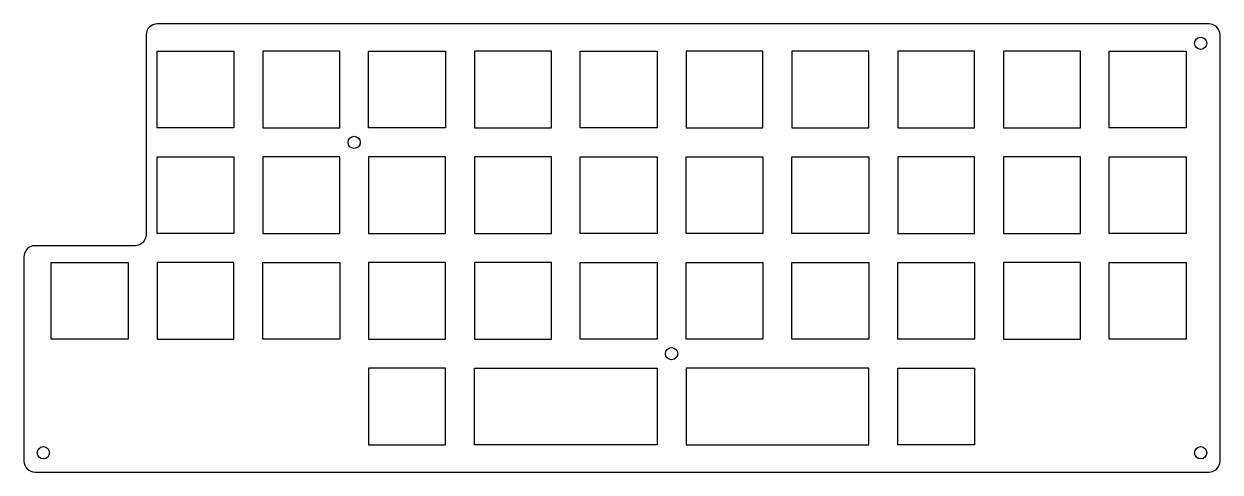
# Model space of a CAD drawing. Header units: millimetres. Extents: x 141 to 356, y -202 to -122.
import ezdxf

# ---------------------------------------------------------------- set-up
doc = ezdxf.new("R2010")
doc.units = ezdxf.units.MM
doc.layers.get('0').update_dxf_attribs({"linetype": 'CONTINUOUS'})

msp = doc.modelspace()

# ---------------------------------------------------------------- linework, layer by layer
msp.add_lwpolyline([(142.57, -202.33), (353.92, -202.33, 0.414214), (355.92, -200.33), (355.92, -123.52, 0.414214), (353.92, -121.52), (164.57, -121.52, 0.414214), (162.57, -123.52), (162.57, -159.52, -0.414214), (160.57, -161.52), (142.57, -161.52, 0.414214), (140.57, -163.52), (140.57, -200.33, 0.414214)], format="xyb", close=True)
for points in [[(164.53, -126.42), (178.38, -126.42), (178.38, -140.28), (164.53, -140.28)], [(197.43, -126.42), (183.57, -126.42), (183.57, -140.28), (197.43, -140.28)], [(202.63, -126.42), (216.48, -126.42), (216.48, -140.28), (202.63, -140.28)], [(235.53, -126.42), (221.68, -126.42), (221.68, -140.28), (235.53, -140.28)], [(240.73, -126.42), (254.57, -126.42), (254.57, -140.28), (240.73, -140.28)], [(273.62, -126.42), (259.77, -126.42), (259.77, -140.28), (273.62, -140.28)], [(292.68, -126.42), (278.82, -126.42), (278.82, -140.28), (292.68, -140.28)], [(311.73, -126.42), (297.88, -126.42), (297.88, -140.28), (311.73, -140.28)], [(330.77, -126.42), (316.93, -126.42), (316.93, -140.28), (330.77, -140.28)], [(349.83, -140.28), (335.98, -140.28), (335.98, -126.42), (349.83, -126.42)], [(164.53, -145.47), (178.38, -145.47), (178.38, -159.32), (164.53, -159.32)], [(197.43, -145.47), (183.57, -145.47), (183.57, -159.32), (197.43, -159.32)], [(216.48, -145.47), (202.63, -145.47), (202.63, -159.32), (216.48, -159.32)], [(235.53, -145.47), (221.68, -145.47), (221.68, -159.32), (235.53, -159.32)], [(240.73, -145.47), (254.57, -145.47), (254.57, -159.32), (240.73, -159.32)], [(259.77, -145.47), (273.62, -145.47), (273.62, -159.32), (259.77, -159.32)], [(278.82, -145.47), (292.68, -145.47), (292.68, -159.32), (278.82, -159.32)], [(297.88, -159.32), (311.73, -159.32), (311.73, -145.47), (297.88, -145.47)], [(330.77, -145.47), (316.93, -145.47), (316.93, -159.32), (330.77, -159.32)], [(335.98, -145.47), (349.83, -145.47), (349.83, -159.32), (335.98, -159.32)], [(145.47, -164.53), (159.32, -164.53), (159.32, -178.38), (145.47, -178.38)], [(178.38, -164.53), (164.53, -164.53), (164.53, -178.38), (178.38, -178.38)], [(183.57, -164.53), (197.43, -164.53), (197.43, -178.38), (183.57, -178.38)], [(216.48, -164.53), (202.63, -164.53), (202.63, -178.38), (216.48, -178.38)], [(235.53, -164.53), (221.68, -164.53), (221.68, -178.38), (235.53, -178.38)], [(240.73, -164.53), (254.57, -164.53), (254.57, -178.38), (240.73, -178.38)], [(259.77, -164.53), (273.62, -164.53), (273.62, -178.38), (259.77, -178.38)], [(278.82, -164.53), (292.68, -164.53), (292.68, -178.38), (278.82, -178.38)], [(297.88, -164.53), (311.73, -164.53), (311.73, -178.38), (297.88, -178.38)], [(330.77, -164.53), (316.93, -164.53), (316.93, -178.38), (330.77, -178.38)], [(335.98, -164.53), (349.83, -164.53), (349.83, -178.38), (335.98, -178.38)], [(202.63, -197.43), (216.48, -197.43), (216.48, -183.57), (202.63, -183.57)], [(221.68, -183.57), (254.57, -183.57), (254.57, -197.43), (221.68, -197.43)], [(259.77, -197.43), (292.68, -197.43), (292.68, -183.57), (259.77, -183.57)], [(297.88, -183.57), (311.73, -183.57), (311.73, -197.43), (297.88, -197.43)]]:
    msp.add_lwpolyline(points, close=True)
for centre in [(352.43, -125.02), (200.03, -142.88), (257.18, -180.98), (144.07, -198.84), (352.43, -198.84)]:
    msp.add_circle(centre, 1.1)

doc.saveas('drawing.dxf')
